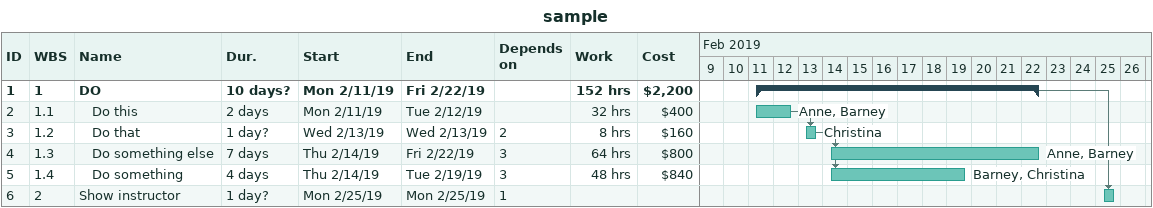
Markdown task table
sample

| ID | WBS | Task | Duration | Start | Finish | Predecessors | Resources | Work (h) | Cost ($) |
|---|---|---|---|---|---|---|---|---|---|
| 1 | 1 | **DO** | 10d? | 2019-02-11 | 2019-02-22 |  |  | 152 | 2200 |
| 2 | 1.1 | Do this | 2d | 2019-02-11 | 2019-02-12 |  | Anne, Barney | 32 | 400 |
| 3 | 1.2 | Do that | 1d? | 2019-02-13 | 2019-02-13 | 2 | Christina | 8 | 160 |
| 4 | 1.3 | Do something else | 7d | 2019-02-14 | 2019-02-22 | 3 | Anne, Barney | 64 | 800 |
| 5 | 1.4 | Do something | 4d | 2019-02-14 | 2019-02-19 | 3 | Barney, Christina | 48 | 840 |
| 6 | 2 | Show instructor | 1d? | 2019-02-25 | 2019-02-25 | 1 |  |  |  |
